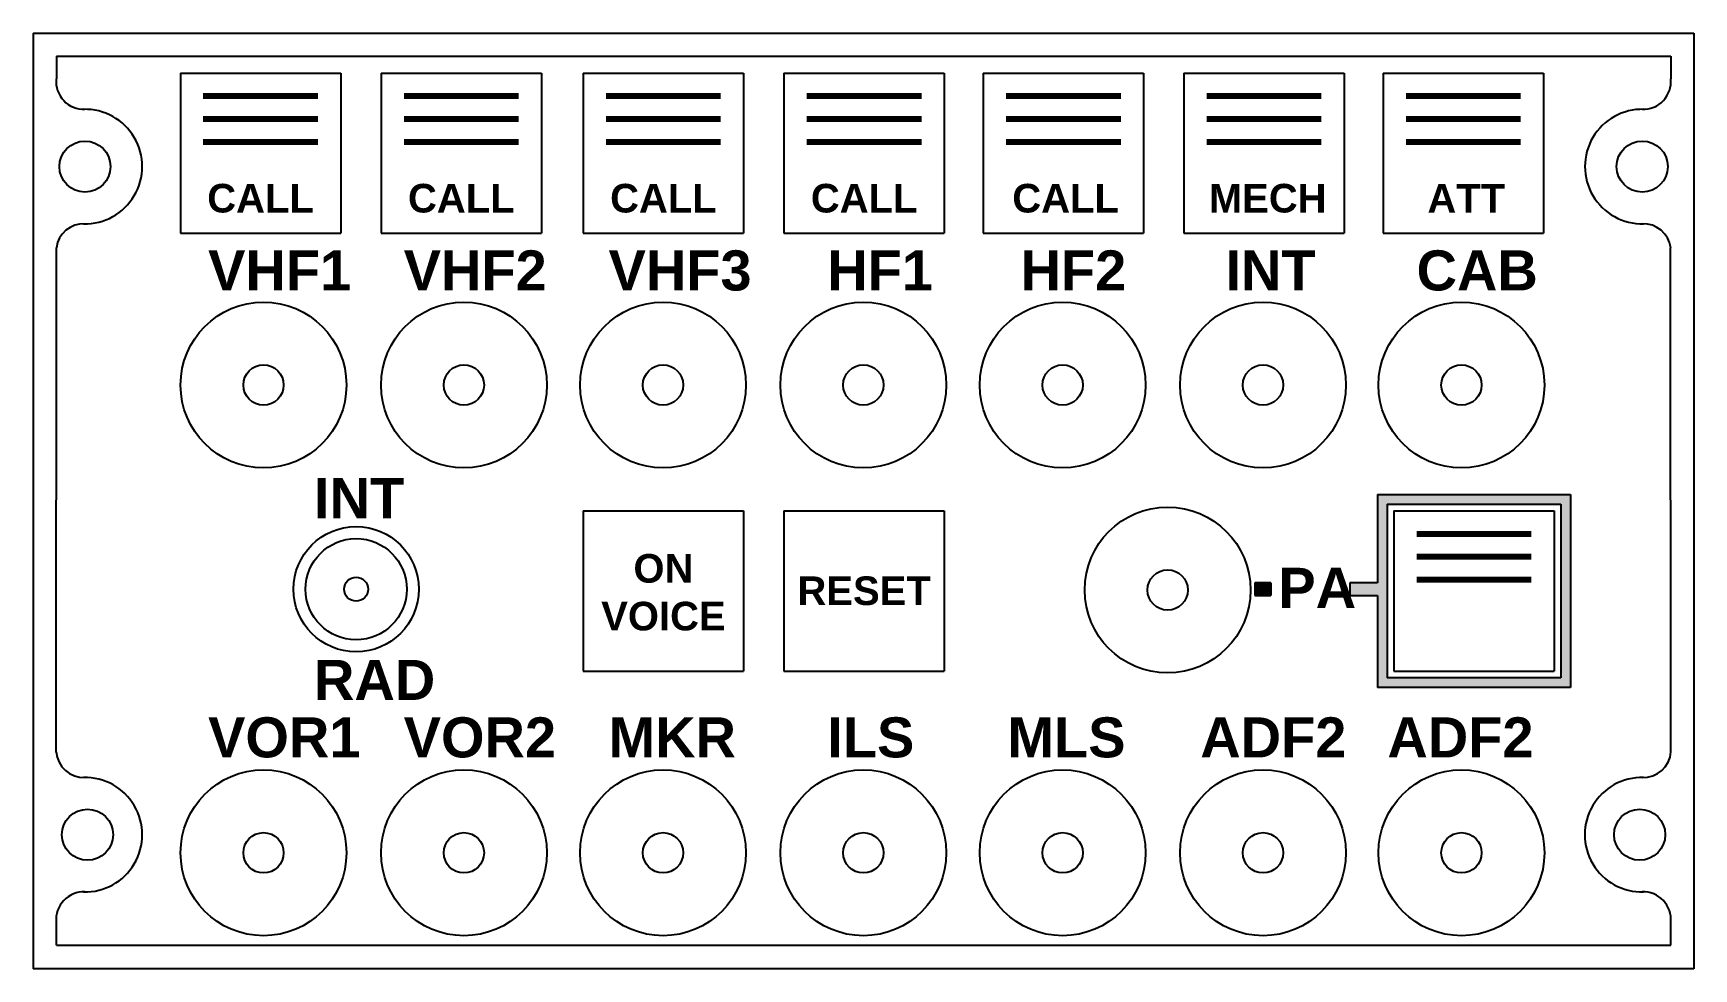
# Model space of a CAD drawing. Header units: inches. Extents: x 0 to 145, y 0 to 82.
import ezdxf

# ---------------------------------------------------------------- set-up
doc = ezdxf.new("R2010")
doc.units = ezdxf.units.IN
doc.header["$MEASUREMENT"] = 0
doc.styles.get("Standard").update_dxf_attribs({"font": 'arial.ttf'})

msp = doc.modelspace()

# ---------------------------------------------------------------- hatches: boundary and pattern name
h = msp.add_hatch(color=1)
h.paths.add_polyline_path([(134.23, 41.43), (134.23, 24.57), (117.38, 24.57), (117.38, 32.61), (114.96, 32.61), (114.96, 33.72), (117.38, 33.72), (117.38, 41.43)])
h.paths.add_polyline_path([(133.39, 40.59), (133.39, 25.42), (118.22, 25.42), (118.22, 40.59)], flags=16)
msp.add_hatch(color=1).paths.add_polyline_path([(108.06, 32.61), (108.06, 33.72), (106.68, 33.72), (106.68, 32.61)])

# ---------------------------------------------------------------- linework, layer by layer
at = {"color": 5}
for p, q in [((0, 81.71), (145.01, 81.71)), ((0.01, 81.71), (0.01, 0)), ((145.01, 81.71), (145.01, 0)), ((2.02, 79.71), (2.02, 77.71)), ((2.02, 79.71), (143, 79.71)), ((143, 79.71), (143, 77.71)), ((12.85, 78.23), (26.85, 78.23)), ((12.85, 78.23), (12.85, 64.23)), ((26.85, 78.23), (26.85, 64.23)), ((30.38, 78.23), (30.38, 64.23)), ((30.38, 78.23), (44.38, 78.23)), ((44.38, 78.23), (44.38, 64.23)), ((48.03, 78.23), (48.03, 64.23)), ((48.03, 78.23), (62.03, 78.23)), ((62.03, 78.23), (62.03, 64.23)), ((65.56, 78.23), (65.56, 64.23)), ((65.56, 78.23), (79.56, 78.23)), ((79.56, 78.23), (79.56, 64.23)), ((82.96, 78.23), (82.96, 64.23)), ((82.96, 78.23), (96.96, 78.23)), ((96.96, 78.23), (96.96, 64.23)), ((100.48, 78.23), (100.48, 64.23)), ((100.48, 78.23), (114.48, 78.23)), ((114.48, 78.23), (114.48, 64.23)), ((117.88, 78.23), (117.88, 64.23)), ((117.88, 78.23), (131.88, 78.23)), ((131.88, 78.23), (131.88, 64.23)), ((12.85, 64.23), (26.85, 64.23)), ((30.38, 64.23), (44.38, 64.23)), ((48.03, 64.23), (62.03, 64.23)), ((65.56, 64.23), (79.56, 64.23)), ((82.96, 64.23), (96.96, 64.23)), ((100.48, 64.23), (114.48, 64.23)), ((117.88, 64.23), (131.88, 64.23)), ((2.01, 18.91), (2.03, 62.97)), ((143, 18.91), (142.98, 62.97)), ((48.03, 40), (62.03, 40)), ((48.03, 40), (48.03, 26)), ((62.03, 40), (62.03, 26)), ((65.56, 40), (79.56, 40)), ((65.56, 40), (65.56, 26)), ((79.56, 40), (79.56, 26)), ((118.81, 40), (118.81, 26)), ((118.81, 40), (132.81, 40)), ((132.81, 40), (132.81, 26)), ((48.03, 26), (62.03, 26)), ((65.56, 26), (79.56, 26)), ((118.81, 26), (132.81, 26)), ((2.02, 2.07), (2.02, 4.07)), ((142.99, 2.07), (142.99, 4.07)), ((2.02, 2.07), (142.99, 2.07)), ((145.01, 0), (0.01, 0))]:
    msp.add_line(p, q, dxfattribs=at)
at = {"color": 1, "lineweight": 80}
for p, q in [((14.85, 76.23), (24.85, 76.23)), ((32.38, 76.23), (42.38, 76.23)), ((50.03, 76.23), (60.03, 76.23)), ((67.56, 76.23), (77.56, 76.23)), ((84.96, 76.23), (94.96, 76.23)), ((102.48, 76.23), (112.48, 76.23)), ((119.88, 76.23), (129.88, 76.23)), ((14.85, 74.23), (24.85, 74.23)), ((32.38, 74.23), (42.38, 74.23)), ((50.03, 74.23), (60.03, 74.23)), ((67.56, 74.23), (77.56, 74.23)), ((84.96, 74.23), (94.96, 74.23)), ((102.48, 74.23), (112.48, 74.23)), ((119.88, 74.23), (129.88, 74.23)), ((14.85, 72.23), (24.85, 72.23)), ((32.38, 72.23), (42.38, 72.23)), ((50.03, 72.23), (60.03, 72.23)), ((67.56, 72.23), (77.56, 72.23)), ((84.96, 72.23), (94.96, 72.23)), ((102.48, 72.23), (112.48, 72.23)), ((119.88, 72.23), (129.88, 72.23)), ((120.81, 38), (130.81, 38)), ((120.81, 36), (130.81, 36)), ((120.81, 34), (130.81, 34))]:
    msp.add_line(p, q, dxfattribs=at)
at = {"color": 1}
for p, q in [((117.38, 41.43), (117.38, 33.72)), ((134.23, 41.43), (134.23, 24.57)), ((118.22, 40.59), (118.22, 25.42)), ((133.39, 40.59), (133.39, 25.42)), ((106.68, 33.72), (106.68, 32.61)), ((108.06, 33.72), (106.68, 33.72)), ((108.06, 33.72), (108.06, 32.61)), ((117.38, 33.72), (114.96, 33.72)), ((114.96, 33.72), (114.96, 32.61)), ((106.68, 32.61), (108.06, 32.61)), ((114.96, 32.61), (117.38, 32.61)), ((117.38, 32.61), (117.38, 24.57))]:
    msp.add_line(p, q, dxfattribs=at)
for points in [[(117.38, 41.43), (134.23, 41.43)], [(118.22, 40.59), (133.39, 40.59)], [(133.39, 25.42), (118.22, 25.42)], [(134.23, 24.57), (117.38, 24.57)]]:
    msp.add_lwpolyline(points, dxfattribs=at)
for centre in [(4.52, 70.06), (140.5, 70.06), (4.74, 11.71), (140.28, 11.71)]:
    msp.add_circle(centre, 2.23)
at = {"color": 5}
for centre, radius in [((20.11, 50.98), 7.24), ((37.61, 50.98), 7.24), ((55, 50.98), 7.24), ((72.49, 50.98), 7.24), ((89.89, 50.98), 7.24), ((107.39, 50.98), 7.24), ((124.72, 50.98), 7.24), ((20.11, 50.98), 1.76), ((37.61, 50.98), 1.76), ((55, 50.98), 1.76), ((72.49, 50.98), 1.76), ((89.89, 50.98), 1.76), ((107.39, 50.98), 1.76), ((124.72, 50.98), 1.76), ((99.06, 33.08), 7.24), ((99.06, 33.08), 1.76), ((28.2, 33.15), 1.05), ((20.11, 10.13), 7.24), ((37.61, 10.13), 7.24), ((55, 10.13), 7.24), ((72.49, 10.13), 7.24), ((89.89, 10.13), 7.24), ((107.39, 10.13), 7.24), ((124.72, 10.13), 7.24), ((20.11, 10.13), 1.76), ((37.61, 10.13), 1.76), ((55, 10.13), 1.76), ((72.49, 10.13), 1.76), ((89.89, 10.13), 1.76), ((107.39, 10.13), 1.76), ((124.72, 10.13), 1.76)]:
    msp.add_circle(centre, radius, dxfattribs=at)
at = {"color": 1}
for radius in [5.47, 4.42]:
    msp.add_circle((28.2, 33.15), radius, dxfattribs=at)
at = {"color": 5}
for centre, radius, start, end in [((4.42, 77.48), 2.42, 174.548, 272.2397), ((140.59, 77.48), 2.42, 267.7603, 5.452), ((4.52, 70.06), 5, 268.5406, 91.4594), ((140.5, 70.06), 5, 88.5406, 271.4594), ((4.42, 62.65), 2.42, 87.7603, 172.3611), ((140.59, 62.65), 2.42, 7.6389, 92.2397), ((4.42, 19.12), 2.42, 184.1178, 272.4616), ((140.6, 19.12), 2.42, 267.5384, 355.8822), ((4.52, 11.71), 5, 268.5406, 91.4594), ((140.49, 11.71), 5, 88.5406, 271.4594), ((4.42, 4.3), 2.42, 87.7603, 185.452), ((140.59, 4.3), 2.42, 354.548, 92.2397)]:
    msp.add_arc(centre, radius, start, end, dxfattribs=at)

# ---------------------------------------------------------------- texts
at = {"color": 1}
for s, insert, char_height, width, attachment_point in [('{\\fSansSerif|b1|i0|c2|p2;CALL}', (19.85, 67.28), 2.5, 10, 5), ('{\\fSansSerif|b1|i0|c2|p2;CALL}', (37.38, 67.28), 2.5, 10, 5), ('{\\fSansSerif|b1|i0|c2|p2;CALL}', (55.03, 67.28), 2.5, 10, 5), ('{\\fSansSerif|b1|i0|c2|p2;CALL}', (72.56, 67.28), 2.5, 10, 5), ('{\\fSansSerif|b1|i0|c2|p2;CALL}', (90.15, 67.28), 2.5, 10, 5), ('{\\fSansSerif|b1|i0|c2|p2;MECH}', (107.8, 67.28), 2.5, 10, 5), ('{\\fSansSerif|b1|i0|c2|p2;ATT}', (125.14, 67.28), 2.5, 10, 5), ('{\\fSansSerif|b1|i0|c2|p2;VHF1}', (15.27, 62.74), 3.4982, 14.8246, 1), ('{\\fSansSerif|b1|i0|c2|p2;VHF2}', (32.35, 62.74), 3.4982, 14.8246, 1), ('{\\fSansSerif|b1|i0|c2|p2;VHF3}', (50.24, 62.74), 3.4982, 14.8246, 1), ('{\\fSansSerif|b1|i0|c2|p2;HF1}', (69.34, 62.74), 3.4982, 14.8246, 1), ('{\\fSansSerif|b1|i0|c2|p2;HF2}', (86.22, 62.74), 3.4982, 14.8246, 1), ('{\\fSansSerif|b1|i0|c2|p2;INT}', (104.11, 62.74), 3.4982, 14.8246, 1), ('{\\fSansSerif|b1|i0|c2|p2;CAB}', (120.8, 62.74), 3.4982, 14.8246, 1), ('{\\fSansSerif|b1|i0|c2|p2;INT}', (24.52, 42.85), 3.4982, 14.8246, 1), ('{\\fSansSerif|b1|i0|c2|p2;ON\\PVOICE}', (55.03, 32.87), 2.5, 10, 5), ('{\\fSansSerif|b1|i0|c2|p2;PA}', (108.73, 35.02), 3.4982, 14.8246, 1), ('{\\fSansSerif|b1|i0|c2|p2;RESET}', (72.56, 33), 2.5, 10, 5), ('{\\fSansSerif|b1|i0|c2|p2;RAD}', (24.52, 26.98), 3.4982, 14.8246, 1), ('{\\fSansSerif|b1|i0|c2|p2;VOR1}', (15.27, 21.96), 3.4982, 14.8246, 1), ('{\\fSansSerif|b1|i0|c2|p2;VOR2}', (32.35, 21.96), 3.4982, 14.8246, 1), ('{\\fSansSerif|b1|i0|c2|p2;MKR}', (50.24, 21.96), 3.4982, 14.8246, 1), ('{\\fSansSerif|b1|i0|c2|p2;ILS}', (69.34, 21.96), 3.4982, 14.8246, 1), ('{\\fSansSerif|b1|i0|c2|p2;MLS}', (85.07, 21.96), 3.4982, 14.8246, 1), ('{\\fSansSerif|b1|i0|c2|p2;ADF2}', (101.91, 21.96), 3.4982, 14.8246, 1), ('{\\fSansSerif|b1|i0|c2|p2;ADF2}', (118.25, 21.96), 3.4982, 14.8246, 1)]:
    msp.add_mtext(s, dxfattribs=dict(at, insert=insert, char_height=char_height, width=width, attachment_point=attachment_point))

doc.saveas('drawing.dxf')
